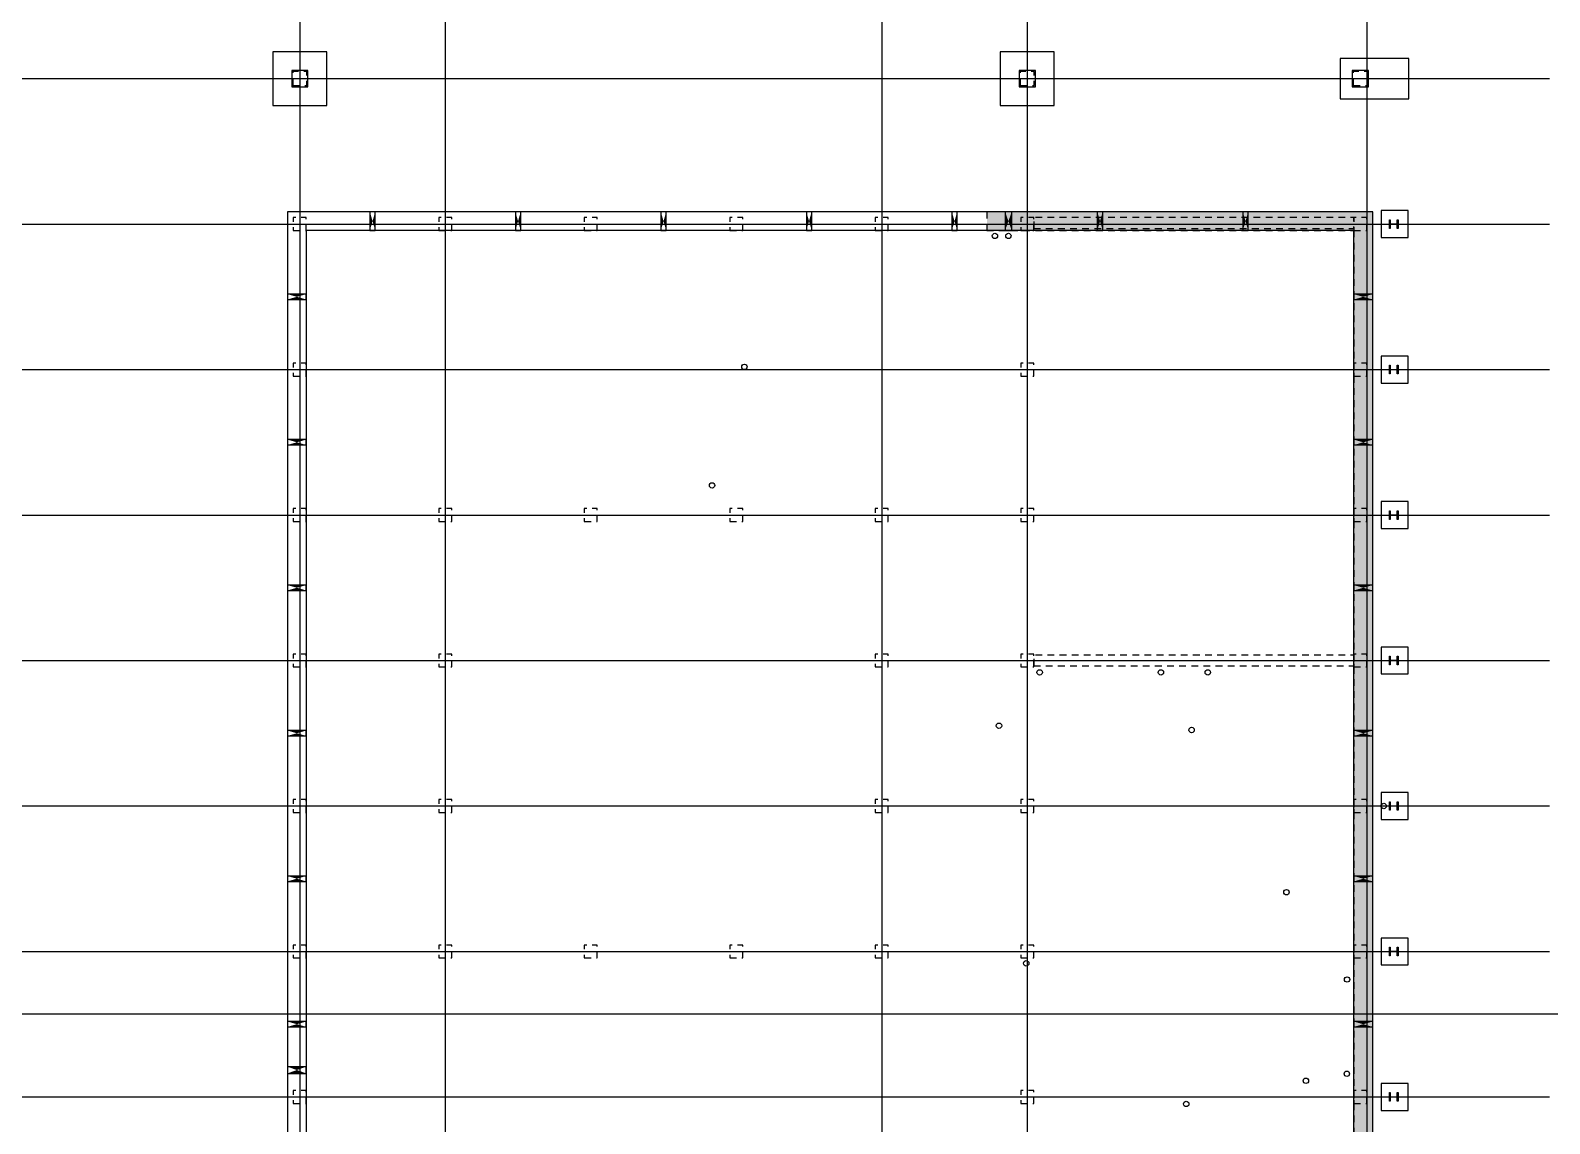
# Model space of a CAD drawing. Extents: x -7 to 291, y 0 to 252.
# Drawn here: x 124.89 to 153.08, y 212.24 to 232.53 of the extents above; entities that cross this region are included whole.
import ezdxf

# ---------------------------------------------------------------- set-up
doc = ezdxf.new("R2010")
doc.units = 0
doc.header["$LTSCALE"] = 0.5
doc.header["$MEASUREMENT"] = 0
for name, pattern in [('AUSGEZOGEN', [1000.01, 1000, 0.01]), ('HIDDEN', [0.375, 0.25, -0.125]), ('VERDECKT2', [0.1875, 0.125, -0.0625])]:
    doc.linetypes.add(name, pattern=pattern)
doc.layers.get('0').update_dxf_attribs({"linetype": 'CONTINUOUS'})
for name, color, linetype in [('0_H05', 11, 'CONTINUOUS'), ('ACHSEN', 7, 'CONTINUOUS'), ('BET-ANS', 7, 'CONTINUOUS'), ('Brüstung', 7, 'CONTINUOUS'), ('DD', 7, 'CONTINUOUS'), ('HILFE', 7, 'CONTINUOUS'), ('HOLZ-VERD', 8, 'VERDECKT2'), ('SCHATTEN', 253, 'CONTINUOUS'), ('WD', 7, 'CONTINUOUS')]:
    doc.layers.add(name, color=color, linetype=linetype)

# ---------------------------------------------------------------- blocks, each defined once
blk = doc.blocks.new('Stützen EG')
at = {"color": 0, "linetype": 'ByBlock', "flags": 128}
for points in [[(6.295, -2.955), (6.555, -2.955), (6.555, -2.695), (6.295, -2.695)], [(19.795, -2.955), (20.055, -2.955), (20.055, -2.695), (19.795, -2.695)], [(25.975, -2.955), (26.235, -2.955), (26.235, -2.695), (25.975, -2.695)], [(6.305, -5.645), (6.545, -5.645), (6.545, -5.405), (6.305, -5.405)], [(9.005, -5.645), (9.245, -5.645), (9.245, -5.405), (9.005, -5.405)], [(11.705, -5.645), (11.945, -5.645), (11.945, -5.405), (11.705, -5.405)], [(14.405, -5.645), (14.645, -5.645), (14.645, -5.405), (14.405, -5.405)], [(17.105, -5.645), (17.345, -5.645), (17.345, -5.405), (17.105, -5.405)], [(19.805, -5.645), (20.045, -5.645), (20.045, -5.405), (19.805, -5.405)], [(20.045, -5.605), (25.985, -5.605), (25.985, -5.405), (20.045, -5.405)], [(25.985, -5.645), (26.225, -5.645), (26.225, -5.405), (25.985, -5.405)], [(6.305, -8.345), (6.545, -8.345), (6.545, -8.105), (6.305, -8.105)], [(19.805, -8.345), (20.045, -8.345), (20.045, -8.105), (19.805, -8.105)], [(25.985, -8.345), (26.225, -8.345), (26.225, -8.105), (25.985, -8.105)], [(6.305, -11.045), (6.545, -11.045), (6.545, -10.805), (6.305, -10.805)], [(9.005, -11.045), (9.245, -11.045), (9.245, -10.805), (9.005, -10.805)], [(11.705, -11.045), (11.945, -11.045), (11.945, -10.805), (11.705, -10.805)], [(14.405, -11.045), (14.645, -11.045), (14.645, -10.805), (14.405, -10.805)], [(17.105, -11.045), (17.345, -11.045), (17.345, -10.805), (17.105, -10.805)], [(19.805, -11.045), (20.045, -11.045), (20.045, -10.805), (19.805, -10.805)], [(25.985, -11.045), (26.225, -11.045), (26.225, -10.805), (25.985, -10.805)], [(6.305, -13.745), (6.545, -13.745), (6.545, -13.505), (6.305, -13.505)], [(9.005, -13.745), (9.245, -13.745), (9.245, -13.505), (9.005, -13.505)], [(17.105, -13.745), (17.345, -13.745), (17.345, -13.505), (17.105, -13.505)], [(19.805, -13.745), (20.045, -13.745), (20.045, -13.505), (19.805, -13.505)], [(20.045, -13.725), (25.985, -13.725), (25.985, -13.525), (20.045, -13.525)], [(25.985, -13.745), (26.225, -13.745), (26.225, -13.505), (25.985, -13.505)], [(6.305, -16.445), (6.545, -16.445), (6.545, -16.205), (6.305, -16.205)], [(9.005, -16.445), (9.245, -16.445), (9.245, -16.205), (9.005, -16.205)], [(17.105, -16.445), (17.345, -16.445), (17.345, -16.205), (17.105, -16.205)], [(19.805, -16.445), (20.045, -16.445), (20.045, -16.205), (19.805, -16.205)], [(25.985, -16.445), (26.225, -16.445), (26.225, -16.205), (25.985, -16.205)], [(6.305, -19.145), (6.545, -19.145), (6.545, -18.905), (6.305, -18.905)], [(9.005, -19.145), (9.245, -19.145), (9.245, -18.905), (9.005, -18.905)], [(11.705, -19.145), (11.945, -19.145), (11.945, -18.905), (11.705, -18.905)], [(14.405, -19.145), (14.645, -19.145), (14.645, -18.905), (14.405, -18.905)], [(17.105, -19.145), (17.345, -19.145), (17.345, -18.905), (17.105, -18.905)], [(19.805, -19.145), (20.045, -19.145), (20.045, -18.905), (19.805, -18.905)], [(25.985, -19.145), (26.225, -19.145), (26.225, -18.905), (25.985, -18.905)], [(6.305, -21.845), (6.545, -21.845), (6.545, -21.605), (6.305, -21.605)], [(19.805, -21.845), (20.045, -21.845), (20.045, -21.605), (19.805, -21.605)], [(25.985, -21.845), (26.225, -21.845), (26.225, -21.605), (25.985, -21.605)]]:
    blk.add_lwpolyline(points, close=True, dxfattribs=at)
blk = doc.blocks.new('DD01')
at = {"color": 0, "linetype": 'ByBlock'}
for centre in [(19.2, -5.62), (19.45, -5.62), (14.55, -8.05), (13.95, -10.25), (20.03, -13.72), (22.28, -13.72), (23.15, -13.72), (19.275, -14.71), (22.85, -14.79), (26.415, -16.2), (24.61, -17.8), (19.78, -19.12), (25.735, -19.42), (25.73, -21.17), (24.97, -21.3), (22.75, -21.73)]:
    blk.add_circle(centre, 0.05, dxfattribs=at)
at = {"layer": 'SCHATTEN', "color": 15, "linetype": 'AUSGEZOGEN'}
for points in [[(19.235, -5.585, 0, 0, 0), (19.235, -5.585, 0, 0.00163, 0), (19.23, -5.581, 0.00163, 0.00324, 0), (19.224, -5.578, 0.00324, 0.00478, 0), (19.218, -5.576, 0.00478, 0.00625, 0), (19.212, -5.575, 0.00625, 0.00761, 0), (19.206, -5.574, 0.00761, 0.00884, 0), (19.2, -5.574, 0.00884, 0.00992, 0), (19.194, -5.575, 0.00992, 0.0108, 0), (19.188, -5.577, 0.0108, 0.0115, 0), (19.183, -5.579, 0.0115, 0.0121, 0), (19.178, -5.582, 0.0121, 0.0124, 0), (19.173, -5.585, 0.0124, 0.0125, 0), (19.169, -5.589, 0.0125, 0.0124, 0), (19.165, -5.593, 0.0124, 0.0121, 0), (19.162, -5.598, 0.0121, 0.0115, 0), (19.159, -5.603, 0.0115, 0.0108, 0), (19.157, -5.608, 0.0108, 0.00992, 0), (19.155, -5.614, 0.00992, 0.00884, 0), (19.154, -5.62, 0.00884, 0.00761, 0), (19.154, -5.626, 0.00761, 0.00625, 0), (19.155, -5.632, 0.00625, 0.00478, 0), (19.156, -5.638, 0.00478, 0.00324, 0), (19.158, -5.644, 0.00324, 0.00163, 0), (19.161, -5.65, 0.00163, 0, 0)], [(19.485, -5.585, 0, 0, 0), (19.485, -5.585, 0, 0.00163, 0), (19.48, -5.581, 0.00163, 0.00324, 0), (19.474, -5.578, 0.00324, 0.00478, 0), (19.468, -5.576, 0.00478, 0.00625, 0), (19.462, -5.575, 0.00625, 0.00761, 0), (19.456, -5.574, 0.00761, 0.00884, 0), (19.45, -5.574, 0.00884, 0.00992, 0), (19.444, -5.575, 0.00992, 0.0108, 0), (19.438, -5.577, 0.0108, 0.0115, 0), (19.433, -5.579, 0.0115, 0.0121, 0), (19.428, -5.582, 0.0121, 0.0124, 0), (19.423, -5.585, 0.0124, 0.0125, 0), (19.419, -5.589, 0.0125, 0.0124, 0), (19.415, -5.593, 0.0124, 0.0121, 0), (19.412, -5.598, 0.0121, 0.0115, 0), (19.409, -5.603, 0.0115, 0.0108, 0), (19.407, -5.608, 0.0108, 0.00992, 0), (19.405, -5.614, 0.00992, 0.00884, 0), (19.404, -5.62, 0.00884, 0.00761, 0), (19.404, -5.626, 0.00761, 0.00625, 0), (19.405, -5.632, 0.00625, 0.00478, 0), (19.406, -5.638, 0.00478, 0.00324, 0), (19.408, -5.644, 0.00324, 0.00163, 0), (19.411, -5.65, 0.00163, 0, 0)], [(14.585, -8.015, 0, 0, 0), (14.585, -8.015, 0, 0.00163, 0), (14.58, -8.011, 0.00163, 0.00324, 0), (14.574, -8.008, 0.00324, 0.00478, 0), (14.568, -8.006, 0.00478, 0.00625, 0), (14.562, -8.005, 0.00625, 0.00761, 0), (14.556, -8.004, 0.00761, 0.00884, 0), (14.55, -8.004, 0.00884, 0.00992, 0), (14.544, -8.005, 0.00992, 0.0108, 0), (14.538, -8.007, 0.0108, 0.0115, 0), (14.533, -8.009, 0.0115, 0.0121, 0), (14.528, -8.012, 0.0121, 0.0124, 0), (14.523, -8.015, 0.0124, 0.0125, 0), (14.519, -8.019, 0.0125, 0.0124, 0), (14.515, -8.023, 0.0124, 0.0121, 0), (14.512, -8.028, 0.0121, 0.0115, 0), (14.509, -8.033, 0.0115, 0.0108, 0), (14.507, -8.038, 0.0108, 0.00992, 0), (14.505, -8.044, 0.00992, 0.00884, 0), (14.504, -8.05, 0.00884, 0.00761, 0), (14.504, -8.056, 0.00761, 0.00625, 0), (14.505, -8.062, 0.00625, 0.00478, 0), (14.506, -8.068, 0.00478, 0.00324, 0), (14.508, -8.074, 0.00324, 0.00163, 0), (14.511, -8.08, 0.00163, 0, 0)], [(13.985, -10.215, 0, 0, 0), (13.985, -10.215, 0, 0.00163, 0), (13.98, -10.211, 0.00163, 0.00324, 0), (13.974, -10.208, 0.00324, 0.00478, 0), (13.968, -10.206, 0.00478, 0.00625, 0), (13.962, -10.205, 0.00625, 0.00761, 0), (13.956, -10.204, 0.00761, 0.00884, 0), (13.95, -10.204, 0.00884, 0.00992, 0), (13.944, -10.205, 0.00992, 0.0108, 0), (13.938, -10.207, 0.0108, 0.0115, 0), (13.933, -10.209, 0.0115, 0.0121, 0), (13.928, -10.212, 0.0121, 0.0124, 0), (13.923, -10.215, 0.0124, 0.0125, 0), (13.919, -10.219, 0.0125, 0.0124, 0), (13.915, -10.223, 0.0124, 0.0121, 0), (13.912, -10.228, 0.0121, 0.0115, 0), (13.909, -10.233, 0.0115, 0.0108, 0), (13.907, -10.238, 0.0108, 0.00992, 0), (13.905, -10.244, 0.00992, 0.00884, 0), (13.904, -10.25, 0.00884, 0.00761, 0), (13.904, -10.256, 0.00761, 0.00625, 0), (13.905, -10.262, 0.00625, 0.00478, 0), (13.906, -10.268, 0.00478, 0.00324, 0), (13.908, -10.274, 0.00324, 0.00163, 0), (13.911, -10.28, 0.00163, 0, 0)], [(20.065, -13.685, 0, 0, 0), (20.065, -13.685, 0, 0.00163, 0), (20.06, -13.681, 0.00163, 0.00324, 0), (20.054, -13.678, 0.00324, 0.00478, 0), (20.048, -13.676, 0.00478, 0.00625, 0), (20.042, -13.675, 0.00625, 0.00761, 0), (20.036, -13.674, 0.00761, 0.00884, 0), (20.03, -13.674, 0.00884, 0.00992, 0), (20.024, -13.675, 0.00992, 0.0108, 0), (20.018, -13.677, 0.0108, 0.0115, 0), (20.013, -13.679, 0.0115, 0.0121, 0), (20.008, -13.682, 0.0121, 0.0124, 0), (20.003, -13.685, 0.0124, 0.0125, 0), (19.999, -13.689, 0.0125, 0.0124, 0), (19.995, -13.693, 0.0124, 0.0121, 0), (19.992, -13.698, 0.0121, 0.0115, 0), (19.989, -13.703, 0.0115, 0.0108, 0), (19.987, -13.708, 0.0108, 0.00992, 0), (19.985, -13.714, 0.00992, 0.00884, 0), (19.984, -13.72, 0.00884, 0.00761, 0), (19.984, -13.726, 0.00761, 0.00625, 0), (19.985, -13.732, 0.00625, 0.00478, 0), (19.986, -13.738, 0.00478, 0.00324, 0), (19.988, -13.744, 0.00324, 0.00163, 0), (19.991, -13.75, 0.00163, 0, 0)], [(22.315, -13.685, 0, 0, 0), (22.315, -13.685, 0, 0.00163, 0), (22.31, -13.681, 0.00163, 0.00324, 0), (22.304, -13.678, 0.00324, 0.00478, 0), (22.298, -13.676, 0.00478, 0.00625, 0), (22.292, -13.675, 0.00625, 0.00761, 0), (22.286, -13.674, 0.00761, 0.00884, 0), (22.28, -13.674, 0.00884, 0.00992, 0), (22.274, -13.675, 0.00992, 0.0108, 0), (22.268, -13.677, 0.0108, 0.0115, 0), (22.263, -13.679, 0.0115, 0.0121, 0), (22.258, -13.682, 0.0121, 0.0124, 0), (22.253, -13.685, 0.0124, 0.0125, 0), (22.249, -13.689, 0.0125, 0.0124, 0), (22.245, -13.693, 0.0124, 0.0121, 0), (22.242, -13.698, 0.0121, 0.0115, 0), (22.239, -13.703, 0.0115, 0.0108, 0), (22.237, -13.708, 0.0108, 0.00992, 0), (22.235, -13.714, 0.00992, 0.00884, 0), (22.234, -13.72, 0.00884, 0.00761, 0), (22.234, -13.726, 0.00761, 0.00625, 0), (22.235, -13.732, 0.00625, 0.00478, 0), (22.236, -13.738, 0.00478, 0.00324, 0), (22.238, -13.744, 0.00324, 0.00163, 0), (22.241, -13.75, 0.00163, 0, 0)], [(23.185, -13.685, 0, 0, 0), (23.185, -13.685, 0, 0.00163, 0), (23.18, -13.681, 0.00163, 0.00324, 0), (23.174, -13.678, 0.00324, 0.00478, 0), (23.168, -13.676, 0.00478, 0.00625, 0), (23.162, -13.675, 0.00625, 0.00761, 0), (23.156, -13.674, 0.00761, 0.00884, 0), (23.15, -13.674, 0.00884, 0.00992, 0), (23.144, -13.675, 0.00992, 0.0108, 0), (23.138, -13.677, 0.0108, 0.0115, 0), (23.133, -13.679, 0.0115, 0.0121, 0), (23.128, -13.682, 0.0121, 0.0124, 0), (23.123, -13.685, 0.0124, 0.0125, 0), (23.119, -13.689, 0.0125, 0.0124, 0), (23.115, -13.693, 0.0124, 0.0121, 0), (23.112, -13.698, 0.0121, 0.0115, 0), (23.109, -13.703, 0.0115, 0.0108, 0), (23.107, -13.708, 0.0108, 0.00992, 0), (23.105, -13.714, 0.00992, 0.00884, 0), (23.104, -13.72, 0.00884, 0.00761, 0), (23.104, -13.726, 0.00761, 0.00625, 0), (23.105, -13.732, 0.00625, 0.00478, 0), (23.106, -13.738, 0.00478, 0.00324, 0), (23.108, -13.744, 0.00324, 0.00163, 0), (23.111, -13.75, 0.00163, 0, 0)], [(19.31, -14.675, 0, 0, 0), (19.31, -14.675, 0, 0.00163, 0), (19.305, -14.671, 0.00163, 0.00324, 0), (19.299, -14.668, 0.00324, 0.00478, 0), (19.293, -14.666, 0.00478, 0.00625, 0), (19.287, -14.665, 0.00625, 0.00761, 0), (19.281, -14.664, 0.00761, 0.00884, 0), (19.275, -14.664, 0.00884, 0.00992, 0), (19.269, -14.665, 0.00992, 0.0108, 0), (19.263, -14.667, 0.0108, 0.0115, 0), (19.258, -14.669, 0.0115, 0.0121, 0), (19.253, -14.672, 0.0121, 0.0124, 0), (19.248, -14.675, 0.0124, 0.0125, 0), (19.244, -14.679, 0.0125, 0.0124, 0), (19.24, -14.683, 0.0124, 0.0121, 0), (19.237, -14.688, 0.0121, 0.0115, 0), (19.234, -14.693, 0.0115, 0.0108, 0), (19.232, -14.698, 0.0108, 0.00992, 0), (19.23, -14.704, 0.00992, 0.00884, 0), (19.229, -14.71, 0.00884, 0.00761, 0), (19.229, -14.716, 0.00761, 0.00625, 0), (19.23, -14.722, 0.00625, 0.00478, 0), (19.231, -14.728, 0.00478, 0.00324, 0), (19.233, -14.734, 0.00324, 0.00163, 0), (19.236, -14.74, 0.00163, 0, 0)], [(22.885, -14.755, 0, 0, 0), (22.885, -14.755, 0, 0.00163, 0), (22.88, -14.751, 0.00163, 0.00324, 0), (22.874, -14.748, 0.00324, 0.00478, 0), (22.868, -14.746, 0.00478, 0.00625, 0), (22.862, -14.745, 0.00625, 0.00761, 0), (22.856, -14.744, 0.00761, 0.00884, 0), (22.85, -14.744, 0.00884, 0.00992, 0), (22.844, -14.745, 0.00992, 0.0108, 0), (22.838, -14.747, 0.0108, 0.0115, 0), (22.833, -14.749, 0.0115, 0.0121, 0), (22.828, -14.752, 0.0121, 0.0124, 0), (22.823, -14.755, 0.0124, 0.0125, 0), (22.819, -14.759, 0.0125, 0.0124, 0), (22.815, -14.763, 0.0124, 0.0121, 0), (22.812, -14.768, 0.0121, 0.0115, 0), (22.809, -14.773, 0.0115, 0.0108, 0), (22.807, -14.778, 0.0108, 0.00992, 0), (22.805, -14.784, 0.00992, 0.00884, 0), (22.804, -14.79, 0.00884, 0.00761, 0), (22.804, -14.796, 0.00761, 0.00625, 0), (22.805, -14.802, 0.00625, 0.00478, 0), (22.806, -14.808, 0.00478, 0.00324, 0), (22.808, -14.814, 0.00324, 0.00163, 0), (22.811, -14.82, 0.00163, 0, 0)], [(26.451, -16.165, 0, 0, 0), (26.451, -16.165, 0, 0.00163, 0), (26.445, -16.161, 0.00163, 0.00324, 0), (26.439, -16.158, 0.00324, 0.00478, 0), (26.433, -16.156, 0.00478, 0.00625, 0), (26.427, -16.155, 0.00625, 0.00761, 0), (26.421, -16.154, 0.00761, 0.00884, 0), (26.415, -16.154, 0.00884, 0.00992, 0), (26.409, -16.155, 0.00992, 0.0108, 0), (26.404, -16.157, 0.0108, 0.0115, 0), (26.398, -16.159, 0.0115, 0.0121, 0), (26.393, -16.162, 0.0121, 0.0124, 0), (26.389, -16.165, 0.0124, 0.0125, 0), (26.384, -16.169, 0.0125, 0.0124, 0), (26.38, -16.173, 0.0124, 0.0121, 0), (26.377, -16.178, 0.0121, 0.0115, 0), (26.374, -16.183, 0.0115, 0.0108, 0), (26.372, -16.188, 0.0108, 0.00992, 0), (26.371, -16.194, 0.00992, 0.00884, 0), (26.37, -16.2, 0.00884, 0.00761, 0), (26.369, -16.206, 0.00761, 0.00625, 0), (26.37, -16.212, 0.00625, 0.00478, 0), (26.371, -16.218, 0.00478, 0.00324, 0), (26.373, -16.224, 0.00324, 0.00163, 0), (26.376, -16.23, 0.00163, 0, 0)], [(24.645, -17.765, 0, 0, 0), (24.645, -17.765, 0, 0.00163, 0), (24.64, -17.761, 0.00163, 0.00324, 0), (24.634, -17.758, 0.00324, 0.00478, 0), (24.628, -17.756, 0.00478, 0.00625, 0), (24.622, -17.755, 0.00625, 0.00761, 0), (24.616, -17.754, 0.00761, 0.00884, 0), (24.61, -17.754, 0.00884, 0.00992, 0), (24.604, -17.755, 0.00992, 0.0108, 0), (24.598, -17.757, 0.0108, 0.0115, 0), (24.593, -17.759, 0.0115, 0.0121, 0), (24.588, -17.762, 0.0121, 0.0124, 0), (24.583, -17.765, 0.0124, 0.0125, 0), (24.579, -17.769, 0.0125, 0.0124, 0), (24.575, -17.773, 0.0124, 0.0121, 0), (24.572, -17.778, 0.0121, 0.0115, 0), (24.569, -17.783, 0.0115, 0.0108, 0), (24.567, -17.788, 0.0108, 0.00992, 0), (24.565, -17.794, 0.00992, 0.00884, 0), (24.564, -17.8, 0.00884, 0.00761, 0), (24.564, -17.806, 0.00761, 0.00625, 0), (24.565, -17.812, 0.00625, 0.00478, 0), (24.566, -17.818, 0.00478, 0.00324, 0), (24.568, -17.824, 0.00324, 0.00163, 0), (24.571, -17.83, 0.00163, 0, 0)], [(19.815, -19.085, 0, 0, 0), (19.815, -19.085, 0, 0.00163, 0), (19.81, -19.081, 0.00163, 0.00324, 0), (19.804, -19.078, 0.00324, 0.00478, 0), (19.798, -19.076, 0.00478, 0.00625, 0), (19.792, -19.075, 0.00625, 0.00761, 0), (19.786, -19.074, 0.00761, 0.00884, 0), (19.78, -19.074, 0.00884, 0.00992, 0), (19.774, -19.075, 0.00992, 0.0108, 0), (19.768, -19.077, 0.0108, 0.0115, 0), (19.763, -19.079, 0.0115, 0.0121, 0), (19.758, -19.082, 0.0121, 0.0124, 0), (19.753, -19.085, 0.0124, 0.0125, 0), (19.749, -19.089, 0.0125, 0.0124, 0), (19.745, -19.093, 0.0124, 0.0121, 0), (19.742, -19.098, 0.0121, 0.0115, 0), (19.739, -19.103, 0.0115, 0.0108, 0), (19.737, -19.108, 0.0108, 0.00992, 0), (19.735, -19.114, 0.00992, 0.00884, 0), (19.734, -19.12, 0.00884, 0.00761, 0), (19.734, -19.126, 0.00761, 0.00625, 0), (19.735, -19.132, 0.00625, 0.00478, 0), (19.736, -19.138, 0.00478, 0.00324, 0), (19.738, -19.144, 0.00324, 0.00163, 0), (19.741, -19.15, 0.00163, 0, 0)], [(25.77, -19.385, 0, 0, 0), (25.77, -19.385, 0, 0.00163, 0), (25.765, -19.381, 0.00163, 0.00324, 0), (25.759, -19.378, 0.00324, 0.00478, 0), (25.753, -19.376, 0.00478, 0.00625, 0), (25.747, -19.375, 0.00625, 0.00761, 0), (25.741, -19.374, 0.00761, 0.00884, 0), (25.735, -19.374, 0.00884, 0.00992, 0), (25.729, -19.375, 0.00992, 0.0108, 0), (25.723, -19.377, 0.0108, 0.0115, 0), (25.718, -19.379, 0.0115, 0.0121, 0), (25.713, -19.382, 0.0121, 0.0124, 0), (25.708, -19.385, 0.0124, 0.0125, 0), (25.704, -19.389, 0.0125, 0.0124, 0), (25.7, -19.393, 0.0124, 0.0121, 0), (25.697, -19.398, 0.0121, 0.0115, 0), (25.694, -19.403, 0.0115, 0.0108, 0), (25.692, -19.408, 0.0108, 0.00992, 0), (25.69, -19.414, 0.00992, 0.00884, 0), (25.689, -19.42, 0.00884, 0.00761, 0), (25.689, -19.426, 0.00761, 0.00625, 0), (25.69, -19.432, 0.00625, 0.00478, 0), (25.691, -19.438, 0.00478, 0.00324, 0), (25.693, -19.444, 0.00324, 0.00163, 0), (25.696, -19.45, 0.00163, 0, 0)], [(25.765, -21.135, 0, 0, 0), (25.765, -21.135, 0, 0.00163, 0), (25.76, -21.131, 0.00163, 0.00324, 0), (25.754, -21.128, 0.00324, 0.00478, 0), (25.748, -21.126, 0.00478, 0.00625, 0), (25.742, -21.125, 0.00625, 0.00761, 0), (25.736, -21.124, 0.00761, 0.00884, 0), (25.73, -21.124, 0.00884, 0.00992, 0), (25.724, -21.125, 0.00992, 0.0108, 0), (25.718, -21.127, 0.0108, 0.0115, 0), (25.713, -21.129, 0.0115, 0.0121, 0), (25.708, -21.132, 0.0121, 0.0124, 0), (25.703, -21.135, 0.0124, 0.0125, 0), (25.699, -21.139, 0.0125, 0.0124, 0), (25.695, -21.143, 0.0124, 0.0121, 0), (25.692, -21.148, 0.0121, 0.0115, 0), (25.689, -21.153, 0.0115, 0.0108, 0), (25.687, -21.158, 0.0108, 0.00992, 0), (25.685, -21.164, 0.00992, 0.00884, 0), (25.684, -21.17, 0.00884, 0.00761, 0), (25.684, -21.176, 0.00761, 0.00625, 0), (25.685, -21.182, 0.00625, 0.00478, 0), (25.686, -21.188, 0.00478, 0.00324, 0), (25.688, -21.194, 0.00324, 0.00163, 0), (25.691, -21.2, 0.00163, 0, 0)], [(25.005, -21.265, 0, 0, 0), (25.005, -21.265, 0, 0.00163, 0), (25, -21.261, 0.00163, 0.00324, 0), (24.994, -21.258, 0.00324, 0.00478, 0), (24.988, -21.256, 0.00478, 0.00625, 0), (24.982, -21.255, 0.00625, 0.00761, 0), (24.976, -21.254, 0.00761, 0.00884, 0), (24.97, -21.254, 0.00884, 0.00992, 0), (24.964, -21.255, 0.00992, 0.0108, 0), (24.958, -21.257, 0.0108, 0.0115, 0), (24.953, -21.259, 0.0115, 0.0121, 0), (24.948, -21.262, 0.0121, 0.0124, 0), (24.943, -21.265, 0.0124, 0.0125, 0), (24.939, -21.269, 0.0125, 0.0124, 0), (24.935, -21.273, 0.0124, 0.0121, 0), (24.932, -21.278, 0.0121, 0.0115, 0), (24.929, -21.283, 0.0115, 0.0108, 0), (24.927, -21.288, 0.0108, 0.00992, 0), (24.925, -21.294, 0.00992, 0.00884, 0), (24.924, -21.3, 0.00884, 0.00761, 0), (24.924, -21.306, 0.00761, 0.00625, 0), (24.925, -21.312, 0.00625, 0.00478, 0), (24.926, -21.318, 0.00478, 0.00324, 0), (24.928, -21.324, 0.00324, 0.00163, 0), (24.931, -21.33, 0.00163, 0, 0)], [(22.785, -21.695, 0, 0, 0), (22.785, -21.695, 0, 0.00163, 0), (22.78, -21.691, 0.00163, 0.00324, 0), (22.774, -21.688, 0.00324, 0.00478, 0), (22.768, -21.686, 0.00478, 0.00625, 0), (22.762, -21.685, 0.00625, 0.00761, 0), (22.756, -21.684, 0.00761, 0.00884, 0), (22.75, -21.684, 0.00884, 0.00992, 0), (22.744, -21.685, 0.00992, 0.0108, 0), (22.738, -21.687, 0.0108, 0.0115, 0), (22.733, -21.689, 0.0115, 0.0121, 0), (22.728, -21.692, 0.0121, 0.0124, 0), (22.723, -21.695, 0.0124, 0.0125, 0), (22.719, -21.699, 0.0125, 0.0124, 0), (22.715, -21.703, 0.0124, 0.0121, 0), (22.712, -21.708, 0.0121, 0.0115, 0), (22.709, -21.713, 0.0115, 0.0108, 0), (22.707, -21.718, 0.0108, 0.00992, 0), (22.705, -21.724, 0.00992, 0.00884, 0), (22.704, -21.73, 0.00884, 0.00761, 0), (22.704, -21.736, 0.00761, 0.00625, 0), (22.705, -21.742, 0.00625, 0.00478, 0), (22.706, -21.748, 0.00478, 0.00324, 0), (22.708, -21.754, 0.00324, 0.00163, 0), (22.711, -21.76, 0.00163, 0, 0)]]:
    blk.add_lwpolyline(points, format="xyseb", dxfattribs=at)
blk = doc.blocks.new('WD01')
at = {"color": 0, "linetype": 'ByBlock'}
for points in [[(1.4, -0.12), (1.4, 0.23), (1.3, 0.23), (1.3, -0.12)], [(4.1, -0.12), (4.1, 0.23), (4, 0.23), (4, -0.12)], [(6.8, -0.12), (6.8, 0.23), (6.7, 0.23), (6.7, -0.12)], [(9.5, -0.12), (9.5, 0.23), (9.4, 0.23), (9.4, -0.12)], [(12.2, -0.12), (12.2, 0.23), (12.1, 0.23), (12.1, -0.12)], [(13.213, -0.12), (13.213, 0.23), (13.088, 0.23), (13.088, -0.12)], [(14.9, -0.12), (14.9, 0.23), (14.8, 0.23), (14.8, -0.12)], [(17.6, -0.12), (17.6, 0.23), (17.5, 0.23), (17.5, -0.12)], [(-0.23, -1.4), (0.12, -1.4), (0.12, -1.3), (-0.23, -1.3)], [(19.56, -1.4), (19.91, -1.4), (19.91, -1.3), (19.56, -1.3)], [(-0.23, -4.1), (0.12, -4.1), (0.12, -4), (-0.23, -4)], [(19.56, -4.1), (19.91, -4.1), (19.91, -4), (19.56, -4)], [(-0.23, -6.8), (0.12, -6.8), (0.12, -6.7), (-0.23, -6.7)], [(19.56, -6.8), (19.91, -6.8), (19.91, -6.7), (19.56, -6.7)], [(-0.23, -9.5), (0.12, -9.5), (0.12, -9.4), (-0.23, -9.4)], [(19.56, -9.5), (19.91, -9.5), (19.91, -9.4), (19.56, -9.4)], [(-0.23, -12.2), (0.12, -12.2), (0.12, -12.1), (-0.23, -12.1)], [(19.56, -12.2), (19.91, -12.2), (19.91, -12.1), (19.56, -12.1)], [(-0.23, -14.9), (0.12, -14.9), (0.12, -14.8), (-0.23, -14.8)], [(19.56, -14.9), (19.91, -14.9), (19.91, -14.8), (19.56, -14.8)], [(-0.23, -15.763), (0.12, -15.763), (0.12, -15.638), (-0.23, -15.638)]]:
    blk.add_lwpolyline(points, close=True, dxfattribs=at)
at = {"layer": 'WD', "color": 15, "linetype": 'AUSGEZOGEN'}
for points in [[(1.4, 0.23), (1.4, -0.12), (1.3, -0.12), (1.3, 0.23)], [(4.1, 0.23), (4.1, -0.12), (4, -0.12), (4, 0.23)], [(6.8, 0.23), (6.8, -0.12), (6.7, -0.12), (6.7, 0.23)], [(9.5, 0.23), (9.5, -0.12), (9.4, -0.12), (9.4, 0.23)], [(12.2, 0.23), (12.2, -0.12), (12.1, -0.12), (12.1, 0.23)], [(13.213, 0.23), (13.213, -0.12), (13.088, -0.12), (13.088, 0.23)], [(14.9, 0.23), (14.9, -0.12), (14.8, -0.12), (14.8, 0.23)], [(17.6, 0.23), (17.6, -0.12), (17.5, -0.12), (17.5, 0.23)], [(-0.23, -1.3), (0.12, -1.3), (0.12, -1.4), (-0.23, -1.4)], [(19.56, -1.3), (19.91, -1.3), (19.91, -1.4), (19.56, -1.4)], [(-0.23, -4), (0.12, -4), (0.12, -4.1), (-0.23, -4.1)], [(19.56, -4), (19.91, -4), (19.91, -4.1), (19.56, -4.1)], [(-0.23, -6.7), (0.12, -6.7), (0.12, -6.8), (-0.23, -6.8)], [(19.56, -6.7), (19.91, -6.7), (19.91, -6.8), (19.56, -6.8)], [(-0.23, -9.4), (0.12, -9.4), (0.12, -9.5), (-0.23, -9.5)], [(19.56, -9.4), (19.91, -9.4), (19.91, -9.5), (19.56, -9.5)], [(-0.23, -12.1), (0.12, -12.1), (0.12, -12.2), (-0.23, -12.2)], [(19.56, -12.1), (19.91, -12.1), (19.91, -12.2), (19.56, -12.2)], [(-0.23, -14.8), (0.12, -14.8), (0.12, -14.9), (-0.23, -14.9)], [(19.56, -14.8), (19.91, -14.8), (19.91, -14.9), (19.56, -14.9)], [(-0.23, -15.638), (0.12, -15.638), (0.12, -15.763), (-0.23, -15.763)]]:
    blk.add_solid(points, dxfattribs=at)
blk = doc.blocks.new('Beton EG Brüstung')
at = {"color": 0, "linetype": 'ByBlock'}
blk.add_lwpolyline([(13.625, 0), (13.625, -0.24), (13.52, -0.24), (13.52, -0.35), (32.63, -0.35), (32.63, 6.81), (32.28, 6.81), (32.28, 0)], close=True, dxfattribs=at)
blk = doc.blocks.new('Achsen Gründung')
at = {"color": 0, "linetype": 'ByBlock', "lineweight": -2}
for p, q in [((6.3, 4.445), (6.3, -67.066)), ((9, 4.445), (9, -67.066)), ((17.1, 4.445), (17.1, -67.066)), ((19.8, 4.445), (19.8, -67.066)), ((26.1, 4.445), (26.1, -67.066)), ((-5.4, -2.7), (29.493, -2.7)), ((-5.4, -5.4), (29.493, -5.4)), ((-5.4, -8.1), (29.493, -8.1)), ((-5.4, -10.8), (29.493, -10.8)), ((-5.4, -13.5), (29.493, -13.5)), ((-5.4, -16.2), (29.493, -16.2)), ((-5.4, -18.9), (29.493, -18.9)), ((-5.4, -21.6), (29.493, -21.6))]:
    blk.add_line(p, q, dxfattribs=at)

msp = doc.modelspace()

# ---------------------------------------------------------------- hatches: boundary and pattern name
at = {"layer": '0_H05', "linetype": 'ByBlock'}
h = msp.add_hatch(color=256, dxfattribs=at)
h.paths.add_polyline_path([(149.691, 199.882), (149.691, 200.932), (149.441, 200.932), (149.441, 199.882)])
h.paths.add_polyline_path([(149.691, 203.392), (149.691, 204.442), (149.441, 204.442), (149.441, 203.392)])
h.paths.add_polyline_path([(149.451, 210.162), (149.691, 210.162), (149.691, 210.057), (149.801, 210.057), (149.801, 229.167), (142.641, 229.167), (142.641, 228.817), (149.451, 228.817)])
h.paths.add_polyline_path([(149.451, 193.712), (149.691, 193.712), (149.691, 193.817), (149.801, 193.817), (149.801, 172.007), (132.361, 172.007), (132.361, 177.717), (132.711, 177.717), (132.711, 172.357), (149.451, 172.357)])
h.paths.add_polyline_path([(132.146, 196.662), (132.591, 196.662), (132.591, 204.512), (132.146, 204.512)])
h.paths.add_polyline_path([(144.816, 194.147), (144.816, 195.247), (144.566, 195.247), (144.566, 194.147)])
h.paths.add_polyline_path([(132.716, 191.057), (132.716, 193.712), (132.366, 193.712), (132.366, 191.057)], flags=17)
h.paths.add_polyline_path([(140.566, 204.762), (138.891, 204.762), (138.891, 204.512), (140.566, 204.512)])
h.paths.add_polyline_path([(140.566, 196.662), (138.116, 196.662), (138.116, 196.412), (140.566, 196.412)])

# ---------------------------------------------------------------- linework, layer by layer
at = {"color": 0, "linetype": 'ByBlock'}
for points in [[(150.111, 228.857), (150.111, 229.017), (150.124, 229.017), (150.124, 228.956, 0.4142136), (150.139, 228.941), (150.243, 228.941, 0.4142136), (150.258, 228.956), (150.258, 229.017), (150.271, 229.017), (150.271, 228.857), (150.258, 228.857), (150.258, 228.918, 0.4142136), (150.243, 228.933), (150.139, 228.933, 0.4142136), (150.124, 228.918), (150.124, 228.857)], [(150.111, 226.157), (150.111, 226.317), (150.124, 226.317), (150.124, 226.256, 0.4142136), (150.139, 226.241), (150.243, 226.241, 0.4142136), (150.258, 226.256), (150.258, 226.317), (150.271, 226.317), (150.271, 226.157), (150.258, 226.157), (150.258, 226.218, 0.4142136), (150.243, 226.233), (150.139, 226.233, 0.4142136), (150.124, 226.218), (150.124, 226.157)], [(150.111, 223.457), (150.111, 223.617), (150.124, 223.617), (150.124, 223.556, 0.4142136), (150.139, 223.541), (150.243, 223.541, 0.4142136), (150.258, 223.556), (150.258, 223.617), (150.271, 223.617), (150.271, 223.457), (150.258, 223.457), (150.258, 223.518, 0.4142136), (150.243, 223.533), (150.139, 223.533, 0.4142136), (150.124, 223.518), (150.124, 223.457)], [(150.111, 220.757), (150.111, 220.917), (150.124, 220.917), (150.124, 220.856, 0.4142136), (150.139, 220.841), (150.243, 220.841, 0.4142136), (150.258, 220.856), (150.258, 220.917), (150.271, 220.917), (150.271, 220.757), (150.258, 220.757), (150.258, 220.818, 0.4142136), (150.243, 220.833), (150.139, 220.833, 0.4142136), (150.124, 220.818), (150.124, 220.757)], [(150.111, 218.057), (150.111, 218.217), (150.124, 218.217), (150.124, 218.156, 0.4142136), (150.139, 218.141), (150.243, 218.141, 0.4142136), (150.258, 218.156), (150.258, 218.217), (150.271, 218.217), (150.271, 218.057), (150.258, 218.057), (150.258, 218.118, 0.4142136), (150.243, 218.133), (150.139, 218.133, 0.4142136), (150.124, 218.118), (150.124, 218.057)], [(150.111, 215.357), (150.111, 215.517), (150.124, 215.517), (150.124, 215.456, 0.4142136), (150.139, 215.441), (150.243, 215.441, 0.4142136), (150.258, 215.456), (150.258, 215.517), (150.271, 215.517), (150.271, 215.357), (150.258, 215.357), (150.258, 215.418, 0.4142136), (150.243, 215.433), (150.139, 215.433, 0.4142136), (150.124, 215.418), (150.124, 215.357)], [(150.111, 212.657), (150.111, 212.817), (150.124, 212.817), (150.124, 212.756, 0.4142136), (150.139, 212.741), (150.243, 212.741, 0.4142136), (150.258, 212.756), (150.258, 212.817), (150.271, 212.817), (150.271, 212.657), (150.258, 212.657), (150.258, 212.718, 0.4142136), (150.243, 212.733), (150.139, 212.733, 0.4142136), (150.124, 212.718), (150.124, 212.657)]]:
    msp.add_lwpolyline(points, format="xyb", close=True, dxfattribs=at)
at = {"layer": 'BET-ANS'}
for points in [[(129.391, 231.137), (130.391, 231.137), (130.391, 232.137), (129.391, 232.137)], [(142.891, 231.137), (143.891, 231.137), (143.891, 232.137), (142.891, 232.137)], [(129.741, 231.487), (130.041, 231.487), (130.041, 231.787), (129.741, 231.787)], [(143.241, 231.487), (143.541, 231.487), (143.541, 231.787), (143.241, 231.787)], [(149.196, 231.262), (150.471, 231.262), (150.471, 232.012), (149.196, 232.012)], [(149.421, 231.487), (149.721, 231.487), (149.721, 231.787), (149.421, 231.787)], [(150.461, 228.687), (150.461, 229.187), (149.961, 229.187), (149.961, 228.687)], [(150.461, 225.987), (150.461, 226.487), (149.961, 226.487), (149.961, 225.987)], [(150.461, 223.287), (150.461, 223.787), (149.961, 223.787), (149.961, 223.287)], [(150.461, 220.587), (150.461, 221.087), (149.961, 221.087), (149.961, 220.587)], [(150.461, 217.887), (150.461, 218.387), (149.961, 218.387), (149.961, 217.887)], [(150.461, 215.187), (150.461, 215.687), (149.961, 215.687), (149.961, 215.187)], [(150.461, 212.487), (150.461, 212.987), (149.961, 212.987), (149.961, 212.487)]]:
    msp.add_lwpolyline(points, close=True, dxfattribs=at)
at = {"layer": 'BET-ANS', "color": 7, "linetype": 'AUSGEZOGEN'}
for points in [[(149.801, 205.087), (149.801, 229.167), (129.661, 229.167), (129.661, 210.262)], [(149.451, 205.087), (149.451, 228.817), (130.011, 228.817), (130.011, 209.912)]]:
    msp.add_lwpolyline(points, dxfattribs=at)
at = {"layer": 'HILFE', "color": 5, "linetype": 'AUSGEZOGEN'}
msp.add_xline((7.2475, 214.2819), (1, 0), dxfattribs=at)

# ---------------------------------------------------------------- block references
at = {"layer": 'ACHSEN', "color": 140, "linetype": 'AUSGEZOGEN'}
msp.add_blockref('Achsen Gründung', (123.591, 234.337), dxfattribs=at)
at = {"layer": 'Brüstung', "color": 9, "linetype": 'HIDDEN', "rotation": 89.99999999999999}
msp.add_blockref('Beton EG Brüstung', (149.451, 196.5369), dxfattribs=at)
at = {"layer": 'DD', "color": 7, "linetype": 'Continuous'}
msp.add_blockref('DD01', (123.591, 234.337), dxfattribs=at)
at = {"layer": 'HOLZ-VERD', "color": 9, "linetype": 'HIDDEN'}
msp.add_blockref('Stützen EG', (123.466, 234.462), dxfattribs=at)
at = {"layer": 'WD', "color": 0, "linetype": 'ByBlock'}
msp.add_blockref('WD01', (129.891, 228.937), dxfattribs=at)

doc.saveas('drawing.dxf')
